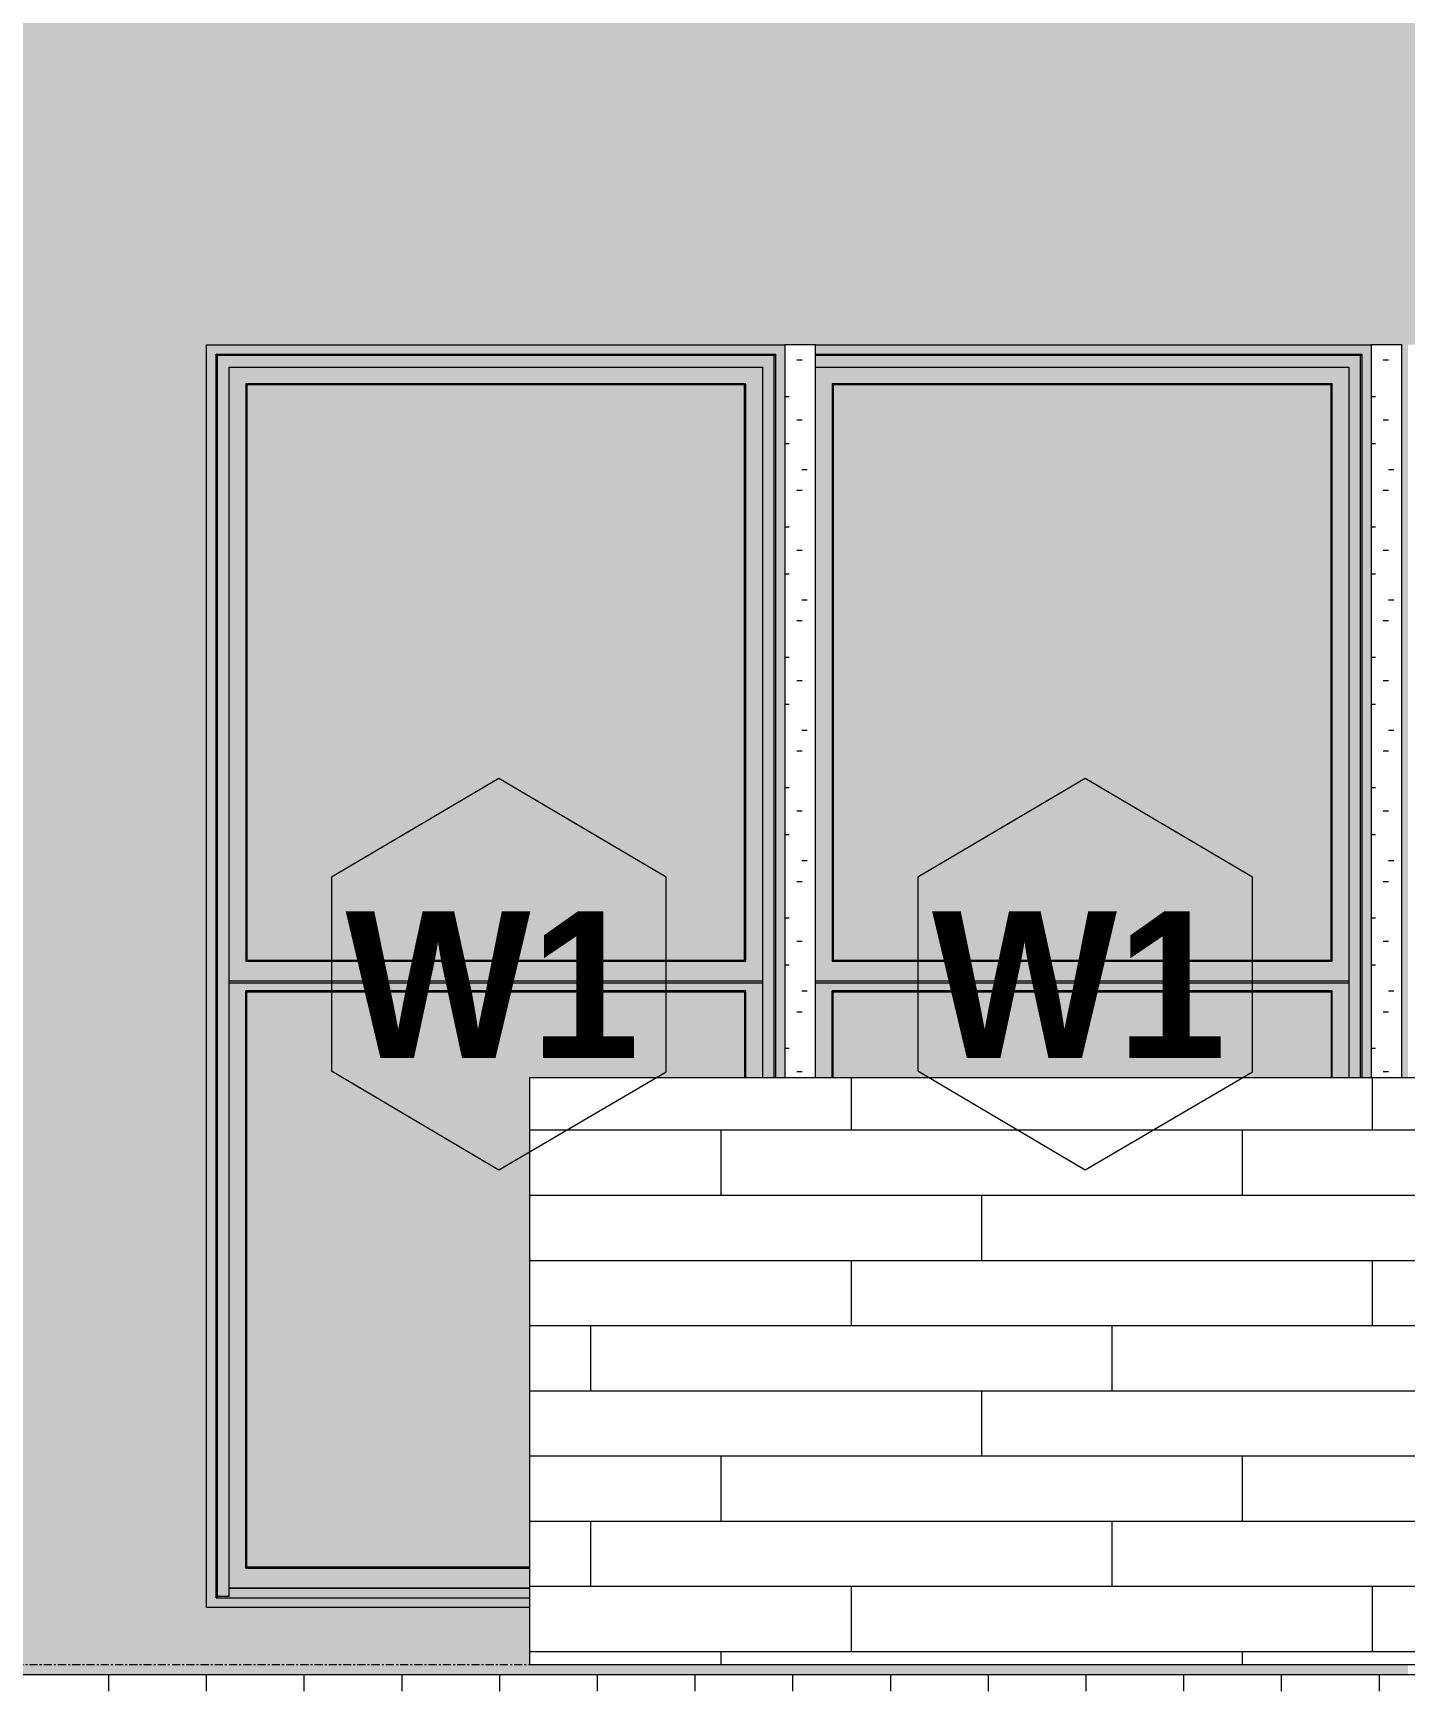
# Model space of a CAD drawing. Header units: inches. Extents: x 1718 to 6958, y -253 to 585.
# Drawn here: x 3245.2 to 3329.4, y -1.4 to 100.1 of the extents above; entities that cross this region are included whole.
import ezdxf

# ---------------------------------------------------------------- set-up
doc = ezdxf.new("R2010")
doc.units = ezdxf.units.IN
doc.header["$MEASUREMENT"] = 0
doc.linetypes.add('Grid Line 1_2_', pattern=[0.875, 0.5, -0.125, 0.125, -0.125])
for name, color, linetype, lineweight in [('A-FLOR-6', 192, 'Continuous', 9), ('A-FLOR-LEVL-5', 51, 'Grid Line 1_2_', 9), ('A-FLOR-PATT-1', 252, 'Continuous', 9), ('A-GLAZ-1', 151, 'Continuous', 9), ('A-GLAZ-2', 57, 'Continuous', 9), ('A-GLAZ-IDEN', 152, 'Continuous', 9), ('A-WALL-7', 113, 'Continuous', 9), ('A-WALL-PATT-3', 111, 'Continuous', 9)]:
    doc.layers.add(name, color=color, linetype=linetype, lineweight=lineweight)
doc.styles.add('Century Gothic_B', font='GOTHICB.TTF', dxfattribs={"height": 9})

# ---------------------------------------------------------------- blocks, each defined once
blk = doc.blocks.new('Window-Double_Hung-Marvin-Essential - ESDH3066 - 1st Floor-3357219-BUILDING ELEVATION - COURTYARD - LOOKING WEST')
at = {"layer": 'A-GLAZ-1'}
for points in [[(3326.74, 36), (3327.32, 36), (3327.32, 81), (3293.2, 81), (3293.2, 80.41), (3326.74, 80.41), (3326.74, 36.44)], [(3317.85, 80.33), (3326.7, 80.37), (3326.7, 80.41), (3293.2, 80.41), (3293.2, 80.33), (3305.02, 80.33)], [(3326.29, 36), (3326.66, 36), (3326.66, 80.33), (3293.2, 80.32), (3293.2, 79.63), (3325.95, 79.63), (3325.95, 36)], [(3326.74, 36), (3326.74, 80.41), (3326.66, 80.33), (3326.66, 36)], [(3294.29, 78.53), (3324.85, 78.53), (3324.85, 78.59), (3294.23, 78.59)], [(3294.23, 43.16), (3294.29, 43.22), (3294.29, 78.53), (3294.23, 78.53), (3294.23, 43.22)], [(3324.85, 43.22), (3324.85, 78.53), (3294.29, 78.53), (3294.29, 43.22), (3317.85, 43.22)], [(3324.92, 43.16), (3324.92, 78.59), (3324.85, 78.53), (3324.85, 43.22)], [(3324.92, 43.16), (3324.85, 43.22), (3294.29, 43.22), (3294.29, 43.16), (3324.85, 43.16)], [(3301.1, 41.81), (3325.95, 41.81), (3325.95, 41.94), (3293.2, 41.94), (3293.2, 41.81), (3294.25, 41.81)], [(3293.2, 36), (3294.23, 36), (3294.23, 41.34), (3324.92, 41.34), (3324.92, 36), (3325.95, 36), (3325.95, 41.81), (3293.2, 41.78), (3293.2, 36.44)], [(3324.85, 41.28), (3324.85, 41.34), (3294.23, 41.34), (3294.29, 41.28), (3317.85, 41.28)], [(3294.23, 36), (3294.29, 36), (3294.29, 41.28), (3294.23, 41.28), (3294.23, 36.44)], [(3301.1, 36), (3324.85, 36), (3324.85, 41.28), (3294.29, 41.28), (3294.29, 36)], [(3324.85, 36), (3324.92, 36), (3324.92, 41.34), (3324.85, 41.28), (3324.85, 36.44)]]:
    blk.add_hatch(color=256, dxfattribs=at).paths.add_polyline_path(points, flags=0)
h = blk.add_hatch(color=256, dxfattribs=at)
h.paths.add_polyline_path([(3293.2, 41.94), (3325.95, 41.94), (3325.95, 79.63), (3293.2, 79.62), (3293.2, 42.12)], flags=0)
h.paths.add_polyline_path([(3324.92, 43.16), (3294.23, 43.16), (3294.23, 78.59), (3324.92, 78.59), (3324.92, 48.41)], flags=0)
at = {"layer": 'A-GLAZ-2'}
h = blk.add_hatch(dxfattribs=at)
h.set_pattern_fill('FP_35', color=256, style=0, pattern_type=2)
h.set_pattern_definition([(180, (3291.254, -14.84), (1e-15, 8), [0.33, -7.67]), (180, (3288.694, -14.68), (1e-15, 8), [0.33, -7.67]), (180, (3290.134, -12.92), (1e-15, 8), [0.33, -7.67]), (180, (3288.374, -11.64), (1e-15, 8), [0.33, -7.67]), (180, (3290.454, -11.16), (1e-15, 8), [0.33, -7.67]), (180, (3289.814, -9.24), (1e-15, 8), [0.33, -7.67]), (180, (3290.934, -7.8), (1e-15, 8), [0.33, -7.67]), (180, (3288.374, -7.96), (1e-15, 8), [0.33, -7.67]), (180, (3286.454, -7.64), (1e-15, 8), [0.33, -7.67]), (180, (3285.494, -9.56), (1e-15, 8), [0.33, -7.67]), (180, (3283.894, -9.72), (1e-15, 8), [0.33, -7.67]), (180, (3283.894, -12.6), (1e-15, 8), [0.33, -7.67]), (180, (3285.334, -13.56), (1e-15, 8), [0.33, -7.67]), (180, (3287.574, -13.08), (1e-15, 8), [0.33, -7.67]), (180, (3286.134, -11.64), (1e-15, 8), [0.33, -7.67]), (180, (3287.574, -10.2), (1e-15, 8), [0.33, -7.67]), (180, (3284.214, -14.68), (1e-15, 8), [0.33, -7.67])])
h.paths.add_polyline_path([(3328.27, 36), (3329.2, 36), (3329.2, 81), (3327.32, 81), (3327.32, 36)], flags=0)
at = {"layer": 'A-GLAZ-1'}
for p, q in [((3293.2, 80.41), (3326.74, 80.41)), ((3326.66, 80.33), (3293.2, 80.33)), ((3326.66, 80.33), (3326.74, 80.41)), ((3326.66, 36), (3326.66, 80.33)), ((3326.74, 80.41), (3326.74, 36)), ((3327.32, 81), (3327.32, 36)), ((3329.2, 81), (3327.32, 81)), ((3329.2, 36), (3329.2, 81)), ((3293.2, 79.63), (3325.95, 79.63)), ((3325.95, 79.63), (3325.95, 36)), ((3294.23, 78.59), (3294.29, 78.53)), ((3294.23, 78.59), (3294.23, 43.16)), ((3324.92, 78.59), (3294.23, 78.59)), ((3324.85, 78.53), (3294.29, 78.53)), ((3294.29, 78.53), (3294.29, 43.22)), ((3324.92, 78.59), (3324.85, 78.53)), ((3324.85, 43.22), (3324.85, 78.53)), ((3324.92, 43.16), (3324.92, 78.59)), ((3294.29, 43.22), (3294.23, 43.16)), ((3294.23, 43.16), (3324.92, 43.16)), ((3294.29, 43.22), (3324.85, 43.22)), ((3324.92, 43.16), (3324.85, 43.22)), ((3325.95, 41.94), (3293.2, 41.94)), ((3325.95, 41.81), (3293.2, 41.81)), ((3324.92, 41.34), (3294.23, 41.34)), ((3294.23, 41.34), (3294.29, 41.28)), ((3294.23, 36), (3294.23, 41.34)), ((3294.29, 41.28), (3324.85, 41.28)), ((3294.29, 36), (3294.29, 41.28)), ((3324.85, 41.28), (3324.92, 41.34)), ((3324.85, 41.28), (3324.85, 36)), ((3324.92, 36), (3324.92, 41.34))]:
    blk.add_line(p, q, dxfattribs=at)
blk = doc.blocks.new('Window-Double_Hung-Marvin-Essential - ESDH3066 - 1st Floor-V18-BUILDING ELEVATION - COURTYARD - LOOKING WEST')
at = {"layer": 'A-GLAZ-1'}
for points in [[(3256.41, 3.5), (3275.65, 3.5), (3275.65, 4.09), (3256.41, 4.09), (3256.45, 80.41), (3290.74, 80.41), (3290.74, 36), (3291.32, 36), (3291.32, 81), (3255.82, 81), (3255.82, 3.5)], [(3256.41, 4.09), (3256.49, 4.17), (3256.49, 80.33), (3256.41, 80.41), (3256.41, 4.17)], [(3290.66, 80.33), (3290.7, 80.41), (3256.45, 80.37), (3256.49, 80.33), (3290.29, 80.33)], [(3256.49, 4.17), (3257.2, 4.17), (3257.2, 79.63), (3289.95, 79.63), (3289.95, 36), (3290.66, 36), (3290.66, 80.33), (3256.49, 80.33), (3256.49, 4.17)], [(3290.74, 36), (3290.74, 80.41), (3290.66, 80.33), (3290.66, 36)], [(3288.85, 78.53), (3288.85, 78.59), (3258.23, 78.59), (3258.29, 78.53), (3288.53, 78.53)], [(3258.23, 43.16), (3258.29, 43.22), (3258.29, 78.53), (3258.23, 78.53), (3258.23, 43.22)], [(3288.85, 43.22), (3288.85, 78.53), (3258.29, 78.53), (3258.29, 43.22), (3284.34, 43.22)], [(3288.92, 43.16), (3288.92, 78.59), (3288.85, 78.53), (3288.85, 43.22)], [(3288.85, 43.16), (3288.92, 43.16), (3288.85, 43.22), (3258.29, 43.22), (3258.29, 43.16), (3284.34, 43.16)], [(3289.35, 41.81), (3289.95, 41.81), (3289.95, 41.94), (3257.2, 41.94), (3257.2, 41.81), (3288.92, 41.81)], [(3257.79, 4.69), (3275.65, 4.69), (3275.65, 5.91), (3258.23, 5.91), (3258.23, 41.34), (3288.92, 41.34), (3288.92, 36), (3289.95, 36), (3289.95, 41.81), (3257.2, 41.78), (3257.2, 4.69)], [(3288.85, 41.28), (3288.85, 41.34), (3258.23, 41.34), (3258.29, 41.28), (3284.34, 41.28)], [(3258.23, 5.91), (3258.29, 5.97), (3258.29, 41.28), (3258.23, 41.28), (3258.23, 5.97)], [(3258.29, 5.97), (3275.65, 5.97), (3275.65, 36), (3288.85, 36), (3288.85, 41.28), (3258.29, 41.28), (3258.29, 12.52)], [(3288.92, 36), (3288.92, 41.34), (3288.85, 41.28), (3288.85, 36)], [(3258.23, 5.91), (3275.65, 5.91), (3275.65, 5.97), (3258.29, 5.97)], [(3257.2, 4.09), (3275.65, 4.12), (3275.65, 4.66), (3257.2, 4.65), (3257.2, 4.17), (3256.49, 4.17), (3256.41, 4.09), (3256.85, 4.09)], [(3256.41, 4.09), (3256.41, 4.09), (3256.41, 4.17)]]:
    blk.add_hatch(color=256, dxfattribs=at).paths.add_polyline_path(points, flags=0)
h = blk.add_hatch(color=256, dxfattribs=at)
h.paths.add_polyline_path([(3288.92, 41.94), (3289.95, 41.94), (3289.95, 79.63), (3257.2, 79.63), (3257.2, 41.94), (3284.34, 41.94)], flags=0)
h.paths.add_polyline_path([(3288.92, 43.16), (3258.23, 43.16), (3258.23, 78.59), (3288.92, 78.59), (3288.92, 48.41)], flags=0)
at = {"layer": 'A-GLAZ-2'}
h = blk.add_hatch(dxfattribs=at)
h.set_pattern_fill('FP_40', color=256, style=0, pattern_type=2)
h.set_pattern_definition([(180, (3255.254, -14.84), (1e-15, 8), [0.33, -7.67]), (180, (3252.694, -14.68), (1e-15, 8), [0.33, -7.67]), (180, (3254.134, -12.92), (1e-15, 8), [0.33, -7.67]), (180, (3252.374, -11.64), (1e-15, 8), [0.33, -7.67]), (180, (3254.454, -11.16), (1e-15, 8), [0.33, -7.67]), (180, (3253.814, -9.24), (1e-15, 8), [0.33, -7.67]), (180, (3254.934, -7.8), (1e-15, 8), [0.33, -7.67]), (180, (3252.374, -7.96), (1e-15, 8), [0.33, -7.67]), (180, (3250.454, -7.64), (1e-15, 8), [0.33, -7.67]), (180, (3249.494, -9.56), (1e-15, 8), [0.33, -7.67]), (180, (3247.894, -9.72), (1e-15, 8), [0.33, -7.67]), (180, (3247.894, -12.6), (1e-15, 8), [0.33, -7.67]), (180, (3249.334, -13.56), (1e-15, 8), [0.33, -7.67]), (180, (3251.574, -13.08), (1e-15, 8), [0.33, -7.67]), (180, (3250.134, -11.64), (1e-15, 8), [0.33, -7.67]), (180, (3251.574, -10.2), (1e-15, 8), [0.33, -7.67]), (180, (3248.214, -14.68), (1e-15, 8), [0.33, -7.67])])
h.paths.add_polyline_path([(3291.82, 36), (3293.2, 36), (3293.2, 81), (3291.32, 81), (3291.32, 36)], flags=0)
at = {"layer": 'A-GLAZ-1'}
for p, q in [((3256.41, 4.09), (3256.41, 80.41)), ((3256.49, 80.33), (3256.41, 80.41)), ((3256.41, 80.41), (3290.74, 80.41)), ((3256.49, 4.17), (3256.49, 80.33)), ((3290.66, 80.33), (3256.49, 80.33)), ((3290.66, 80.33), (3290.74, 80.41)), ((3290.66, 36), (3290.66, 80.33)), ((3290.74, 80.41), (3290.74, 36)), ((3291.32, 81), (3291.32, 36)), ((3293.2, 81), (3291.32, 81)), ((3293.2, 36), (3293.2, 81)), ((3257.2, 4.17), (3257.2, 79.63)), ((3257.2, 79.63), (3289.95, 79.63)), ((3289.95, 79.63), (3289.95, 36)), ((3258.23, 78.59), (3258.29, 78.53)), ((3258.23, 78.59), (3258.23, 43.16)), ((3288.92, 78.59), (3258.23, 78.59)), ((3288.85, 78.53), (3258.29, 78.53)), ((3258.29, 78.53), (3258.29, 43.22)), ((3288.92, 78.59), (3288.85, 78.53)), ((3288.85, 43.22), (3288.85, 78.53)), ((3288.92, 43.16), (3288.92, 78.59)), ((3258.29, 43.22), (3258.23, 43.16)), ((3258.23, 43.16), (3288.92, 43.16)), ((3258.29, 43.22), (3288.85, 43.22)), ((3288.92, 43.16), (3288.85, 43.22)), ((3289.95, 41.94), (3257.2, 41.94)), ((3289.95, 41.81), (3257.2, 41.81)), ((3288.92, 41.34), (3258.23, 41.34)), ((3258.23, 41.34), (3258.29, 41.28)), ((3258.23, 5.91), (3258.23, 41.34)), ((3258.29, 41.28), (3288.85, 41.28)), ((3258.29, 5.97), (3258.29, 41.28)), ((3288.85, 41.28), (3288.92, 41.34)), ((3288.85, 41.28), (3288.85, 36)), ((3288.92, 36), (3288.92, 41.34)), ((3258.29, 5.97), (3258.23, 5.91)), ((3258.23, 5.91), (3275.65, 5.91)), ((3275.65, 5.97), (3258.29, 5.97)), ((3256.49, 4.17), (3256.41, 4.09)), ((3256.41, 4.09), (3275.65, 4.09)), ((3257.2, 4.17), (3256.49, 4.17)), ((3275.65, 4.69), (3257.2, 4.69)), ((3275.65, 4.66), (3257.2, 4.66))]:
    blk.add_line(p, q, dxfattribs=at)
blk = doc.blocks.new('Window Tag - ONE-2920521-BUILDING ELEVATION - COURTYARD - LOOKING WEST')
at = {"layer": 'A-GLAZ-IDEN'}
for p, q in [((2350.61, 321.87), (2340.33, 315.82)), ((2360.88, 315.82), (2350.61, 321.87)), ((2340.33, 315.82), (2340.33, 303.93)), ((2360.88, 303.88), (2360.88, 315.82)), ((2340.33, 303.93), (2350.61, 297.87)), ((2350.61, 297.87), (2360.88, 303.88))]:
    blk.add_line(p, q, dxfattribs=at)

msp = doc.modelspace()

# ---------------------------------------------------------------- hatches: boundary and pattern name
at = {"layer": 'A-FLOR-PATT-1'}
h = msp.add_hatch(dxfattribs=at)
h.set_pattern_fill('FP_33', color=256, style=0, pattern_type=2)
h.set_pattern_definition([(90, (3261.815, 68.768), (-6, 4e-16), [])])
h.paths.add_polyline_path([(3214.18, -1.63), (3404.17, -1.63), (3404.17, -0.63), (3019.52, -0.67), (3019.52, -1.63), (3213.92, -1.63)], flags=0)
at = {"layer": 'A-WALL-PATT-3'}
h = msp.add_hatch(dxfattribs=at)
h.set_pattern_fill('FP_34', color=256, style=0, pattern_type=2)
h.set_pattern_definition([(0, (2101.011, 0.8), (0, 4), []), (90, (2101.011, 0.8), (-8, 8), [4, -28]), (90, (2117.011, 4.8), (-8, 8), [4, -28])])
h.paths.add_polyline_path([(2551.78, 85.7), (2551.4, 85.71), (2551.6, 85.7), (2551.78, 85.7)], flags=0)
h.paths.add_polyline_path([(2878.61, 85.7), (2878.23, 85.71), (2878.42, 85.7), (2878.61, 85.7)], flags=0)
h.paths.add_polyline_path([(2457.06, -1.13), (2484.32, -1.13), (2484.32, -0.63), (2542.37, -0.63), (2542.37, 0), (2525.12, 0), (2525.62, 18.83), (2524.49, 23), (2523.62, 23), (2522.75, 28), (2521.14, 31), (2522.14, 30.5), (2523.75, 28), (2523.9, 27.15), (2526.62, 18.83), (2528.12, 19.48), (2541.12, 20), (2542.37, 19.76), (2542.34, 24), (2539.12, 24), (2539.12, 26), (2542.37, 26.03), (2542.37, 55.93), (2523.55, 50.8), (2542.37, 64.65), (2542.37, 81), (2547.96, 81), (2548.28, 81.95), (2549.1, 82.9), (2549.86, 83.41), (2549.86, 83.66), (2550.06, 83.66), (2550.11, 83.72), (2549.93, 83.72), (2549.96, 85.22), (2550.11, 85.22), (2550.02, 85.29), (2549.86, 85.29), (2549.86, 85.54), (2549.96, 85.54), (2550.06, 85.64), (2550.71, 85.73), (2550.56, 85.71), (2550.54, 85.74), (2550.52, 85.76), (2550.42, 85.74), (2550.41, 85.81), (2550.37, 85.83), (2550.41, 85.93), (2550.72, 87.83), (2550.19, 88.05), (2549.72, 88.41), (2549.36, 88.88), (2549.14, 89.42), (2549.06, 90), (2549.14, 90.58), (2549.36, 91.13), (2549.76, 91.63), (2550.19, 91.95), (2550.73, 92.17), (2551.31, 92.25), (2551.89, 92.17), (2552.44, 91.95), (2552.98, 91.5), (2553.26, 91.13), (2553.48, 90.58), (2553.56, 90), (2553.48, 89.42), (2553.26, 88.88), (2552.9, 88.41), (2552.44, 88.05), (2551.9, 87.83), (2552.25, 85.86), (2552.25, 85.8), (2552.16, 85.8), (2552.16, 85.75), (2552.16, 85.71), (2551.81, 85.71), (2552, 85.7), (2552.6, 85.62), (2552.71, 85.54), (2552.76, 85.54), (2552.76, 85.29), (2552.57, 85.29), (2552.51, 85.22), (2552.69, 85.22), (2552.66, 83.72), (2552.51, 83.72), (2552.6, 83.66), (2552.76, 83.66), (2552.76, 83.41), (2553.61, 82.84), (2554.36, 81.93), (2554.66, 81), (2579.87, 81), (2579.87, 73.17), (2580.25, 73.14), (2580.25, 81), (2617.62, 81), (2617.62, 36), (2629.8, 36), (2629.8, 0), (2579.87, 0), (2579.87, -0.63), (2637.92, -0.63), (2637.92, -1), (2757.14, -1), (2757.14, 29), (2765.14, 29), (2765.14, -1), (2772.32, -1), (2772.32, -0.63), (2849.57, -0.63), (2849.57, 0), (2834.05, 0), (2834.05, 3.5), (2811.82, 3.5), (2811.82, 81), (2849.2, 81), (2849.2, 36), (2849.57, 36), (2849.57, 81), (2874.79, 81), (2875.1, 81.95), (2875.92, 82.9), (2876.69, 83.41), (2876.69, 83.66), (2876.88, 83.66), (2876.94, 83.72), (2876.75, 83.72), (2876.78, 85.22), (2876.94, 85.22), (2876.85, 85.29), (2876.69, 85.29), (2876.69, 85.54), (2876.78, 85.54), (2876.88, 85.64), (2877.53, 85.73), (2877.39, 85.71), (2877.37, 85.74), (2877.34, 85.76), (2877.25, 85.74), (2877.24, 85.81), (2877.19, 85.83), (2877.24, 85.93), (2877.54, 87.83), (2877.01, 88.05), (2876.55, 88.41), (2876.19, 88.88), (2875.96, 89.42), (2875.89, 90), (2875.96, 90.58), (2876.19, 91.13), (2876.55, 91.59), (2877.01, 91.95), (2877.55, 92.17), (2878.14, 92.25), (2878.72, 92.17), (2879.26, 91.95), (2879.73, 91.59), (2880.08, 91.13), (2880.31, 90.58), (2880.39, 90), (2880.31, 89.42), (2880.08, 88.88), (2879.73, 88.41), (2879.26, 88.05), (2878.73, 87.83), (2879.08, 85.86), (2879.08, 85.8), (2878.98, 85.8), (2878.98, 85.75), (2878.98, 85.71), (2878.63, 85.71), (2878.83, 85.7), (2879.43, 85.62), (2879.52, 85.54), (2879.59, 85.54), (2879.59, 85.29), (2879.39, 85.29), (2879.33, 85.22), (2879.52, 85.22), (2879.49, 83.72), (2879.33, 83.72), (2879.43, 83.66), (2879.59, 83.66), (2879.59, 83.41), (2880.52, 82.74), (2881.18, 81.93), (2881.48, 81), (2887.07, 81), (2887.07, 36), (2917.8, 36), (2917.8, 0), (2887.07, 0), (2887.07, -0.63), (2925.92, -0.63), (2925.92, -1.13), (2926.96, -1.11), (2927.86, 1.25), (2935.86, 1.25), (2936.77, -1.13), (2983.52, -1.13), (2983.52, -0.63), (3060.77, -0.63), (3060.77, 0), (3045.25, 0), (3045.25, 0.37), (3041.51, 0.37), (3041.51, 0.5), (3045.25, 0.5), (3045.25, 36), (3060.77, 36), (3060.77, 81), (3098.27, 81), (3098.27, 36), (3098.65, 36), (3098.65, 81), (3172.02, 81), (3172.02, 3.5), (3129, 3.5), (3129, 0.5), (3200.07, 0.5), (3200.07, 0.37), (3129, 0.37), (3129, 0), (3098.27, 0), (3098.27, -0.63), (3201.14, -0.63), (3201.14, 29), (3209.14, 29), (3209.14, -0.63), (3329.57, -0.63), (3329.57, 0), (3275.65, 0), (3275.65, 3.5), (3255.82, 3.5), (3255.82, 81), (3329.2, 81), (3329.2, 36), (3329.57, 36), (3329.57, 81), (3367.07, 81), (3367.07, -0.63), (3400.17, -0.63), (3400.17, 109.25), (3399.95, 109.22), (3399.92, 109.25), (2096.57, 109.25), (2096.57, -1), (2096.82, -1), (2096.82, 2.5), (2097.57, 2.5), (2097.57, 3), (2096.82, 3), (2096.82, 8.5), (2097.57, 8.5), (2097.57, 9), (2096.82, 9), (2096.82, 14.5), (2097.57, 14.5), (2097.57, 15), (2096.82, 15), (2096.82, 20.5), (2097.57, 20.5), (2097.57, 21), (2096.82, 21), (2096.82, 26.5), (2097.57, 26.5), (2097.57, 27), (2096.82, 27), (2096.82, 32.5), (2097.57, 32.5), (2097.57, 33), (2096.82, 33), (2096.82, 38.5), (2097.57, 38.5), (2097.57, 39), (2096.82, 39), (2096.82, 44.5), (2097.57, 44.5), (2097.57, 45), (2096.82, 45), (2096.82, 50.5), (2097.57, 50.5), (2097.57, 51), (2096.82, 51), (2096.82, 56.5), (2097.57, 56.5), (2097.57, 57), (2096.82, 57), (2096.82, 62.5), (2097.57, 62.5), (2097.57, 63), (2096.82, 63), (2096.82, 68.5), (2097.57, 68.5), (2097.57, 68.75), (2099.07, 68.75), (2099.07, -1), (2215.52, -1), (2215.52, -0.63), (2257.32, -0.63), (2257.32, 29), (2265.32, 29), (2265.32, -0.63), (2311.97, -0.63), (2311.97, 0), (2277.25, 0), (2277.25, 3.5), (2274.22, 3.5), (2274.22, 81), (2311.6, 81), (2311.6, 36), (2311.97, 36), (2311.97, 81), (2349.47, 81), (2349.47, 36), (2361, 36), (2361, 0), (2349.47, 0), (2349.47, -0.63), (2369.12, -0.63), (2369.12, -1.13), (2446.96, -1.13), (2447.86, 1.25), (2455.86, 1.25), (2456.77, -1.13), (2456.86, -1.13)], flags=0)
h.paths.add_polyline_path([(2451.61, -1.13), (2452.11, -1.13), (2452.11, 0.13), (2451.61, 0.13), (2451.61, -0.66)], flags=0)
h.paths.add_polyline_path([(2932.11, -1.13), (2932.11, 0.13), (2931.61, 0.13), (2931.61, -1.13)], flags=0)
h.paths.add_polyline_path([(2530.2, 1), (2542.37, 1), (2542.37, 8.75), (2540.33, 18.97), (2528.12, 18.48), (2526.6, 17.98), (2526.12, 1), (2526.62, 1)], flags=0)
h.paths.add_polyline_path([(2965.93, 3.5), (2946.57, 3.5), (2946.57, 81), (2982.07, 81), (2982.07, 3.5), (2974.3, 3.5)], flags=0)
h.paths.add_polyline_path([(2140.11, 3.5), (2140.11, 81), (2175.61, 81), (2175.61, 3.5), (2144.76, 3.5)], flags=0)
h.paths.add_polyline_path([(2443.27, 3.5), (2407.77, 3.5), (2407.77, 81), (2443.27, 81), (2443.27, 12.52)], flags=0)
h.paths.add_polyline_path([(2379.38, 3.5), (2371.77, 3.5), (2371.77, 81), (2407.27, 81), (2407.27, 3.5), (2396.14, 3.5)], flags=0)
h.paths.add_polyline_path([(2542.37, 13.57), (2542.37, 18.76), (2541.33, 18.96), (2541.42, 18.48)], flags=0)
h.paths.add_polyline_path([(2707.16, 23.31), (2678.16, 23.31), (2678.16, 68.31), (2707.16, 68.31), (2707.16, 24.25)], flags=0)
h.paths.add_polyline_path([(3215.26, 23.31), (3215.26, 68.31), (3244.26, 68.31), (3244.26, 23.31), (3215.82, 23.31)], flags=0)
h.paths.add_polyline_path([(2748.06, 23.31), (2722.29, 23.31), (2722.29, 68.31), (2751.29, 68.31), (2751.29, 23.31), (2750.72, 23.31)], flags=0)
h.paths.add_polyline_path([(3002.19, 23.31), (2992.32, 23.31), (2992.32, 68.31), (3021.32, 68.31), (3021.32, 23.31), (3020.76, 23.31)], flags=0)
h.paths.add_polyline_path([(2580.25, 36), (2580.25, 66.26), (2579.87, 66.16), (2579.87, 36)], flags=0)
h.paths.add_polyline_path([(2360.4, 85.7), (2360.02, 85.71), (2360.21, 85.7), (2360.4, 85.7)], flags=0)
h.paths.add_polyline_path([(2363.92, 77.38), (2355.93, 77.38), (2355.93, 77.98), (2356.17, 77.98), (2356.23, 79.24), (2356.25, 79.42), (2356.58, 81), (2356.89, 81.95), (2357.71, 82.9), (2358.47, 83.41), (2358.47, 83.66), (2358.67, 83.66), (2358.73, 83.72), (2358.54, 83.72), (2358.57, 85.22), (2358.73, 85.22), (2358.63, 85.29), (2358.47, 85.29), (2358.47, 85.54), (2358.6, 85.58), (2358.67, 85.64), (2359.34, 85.72), (2359.17, 85.71), (2359.16, 85.74), (2359.13, 85.76), (2359.03, 85.74), (2359.02, 85.81), (2358.97, 85.82), (2359.02, 85.93), (2359.33, 87.83), (2358.78, 88.07), (2358.33, 88.41), (2357.98, 88.88), (2357.75, 89.42), (2357.67, 90), (2357.75, 90.58), (2357.98, 91.13), (2358.43, 91.67), (2358.8, 91.95), (2359.34, 92.17), (2359.92, 92.25), (2360.51, 92.17), (2361.05, 91.95), (2361.51, 91.59), (2361.87, 91.13), (2362.1, 90.58), (2362.17, 90), (2362.1, 89.42), (2361.87, 88.88), (2361.51, 88.41), (2361.05, 88.05), (2360.52, 87.83), (2360.87, 85.86), (2360.87, 85.8), (2360.77, 85.8), (2360.77, 85.75), (2360.77, 85.71), (2360.42, 85.71), (2360.61, 85.7), (2361.21, 85.62), (2361.31, 85.54), (2361.37, 85.54), (2361.37, 85.29), (2361.18, 85.29), (2361.12, 85.22), (2361.31, 85.22), (2361.28, 83.72), (2361.12, 83.72), (2361.22, 83.66), (2361.37, 83.66), (2361.37, 83.41), (2362.25, 82.81), (2362.97, 81.93), (2363.36, 80.66), (2363.6, 79.42), (2363.67, 77.98), (2363.92, 77.98)], flags=0)
h.paths.add_polyline_path([(3377.81, 85.7), (3377.43, 85.71), (3377.62, 85.7), (3377.81, 85.7)], flags=0)
h.paths.add_polyline_path([(3378.48, 77.38), (3373.34, 77.38), (3373.34, 77.98), (3373.59, 77.98), (3373.64, 79.24), (3373.66, 79.42), (3374.04, 81.15), (3374.35, 82.01), (3375.12, 82.9), (3375.89, 83.41), (3375.89, 83.66), (3376.08, 83.66), (3376.14, 83.72), (3375.95, 83.72), (3375.98, 85.22), (3376.14, 85.22), (3376.05, 85.29), (3375.89, 85.29), (3375.89, 85.54), (3375.98, 85.54), (3376.08, 85.64), (3376.73, 85.73), (3376.59, 85.71), (3376.57, 85.74), (3376.54, 85.76), (3376.45, 85.74), (3376.44, 85.81), (3376.39, 85.83), (3376.44, 85.93), (3376.74, 87.83), (3376.21, 88.05), (3375.66, 88.52), (3375.39, 88.88), (3375.16, 89.42), (3375.09, 90), (3375.16, 90.58), (3375.39, 91.13), (3375.75, 91.59), (3376.21, 91.95), (3376.75, 92.17), (3377.34, 92.25), (3377.92, 92.17), (3378.46, 91.95), (3379.02, 91.47), (3379.28, 91.13), (3379.51, 90.58), (3379.59, 90), (3379.51, 89.42), (3379.28, 88.88), (3378.93, 88.41), (3378.46, 88.05), (3377.93, 87.83), (3378.28, 85.86), (3378.28, 85.8), (3378.18, 85.8), (3378.18, 85.75), (3378.18, 85.71), (3377.83, 85.71), (3378.03, 85.7), (3378.63, 85.62), (3378.74, 85.54), (3378.79, 85.54), (3378.79, 85.29), (3378.59, 85.29), (3378.53, 85.22), (3378.72, 85.22), (3378.69, 83.72), (3378.54, 83.72), (3378.63, 83.66), (3378.79, 83.66), (3378.79, 83.41), (3379.66, 82.81), (3380.38, 81.93), (3380.77, 80.66), (3381.01, 79.42), (3381.09, 77.98), (3381.33, 77.98), (3381.33, 77.38), (3378.72, 77.38)], flags=0)
h.paths.add_polyline_path([(3050.98, 85.7), (3050.61, 85.72), (3050.79, 85.7), (3050.98, 85.7)], flags=0)
h.paths.add_polyline_path([(3050.51, 77.38), (3046.52, 77.38), (3046.52, 77.98), (3046.76, 77.98), (3046.82, 79.24), (3046.83, 79.42), (3047.16, 81), (3047.48, 81.95), (3048.3, 82.9), (3049.06, 83.41), (3049.06, 83.66), (3049.26, 83.66), (3049.31, 83.72), (3049.13, 83.72), (3049.16, 85.22), (3049.31, 85.22), (3049.22, 85.29), (3049.06, 85.29), (3049.06, 85.54), (3049.16, 85.54), (3049.26, 85.64), (3049.93, 85.72), (3049.76, 85.71), (3049.74, 85.74), (3049.72, 85.76), (3049.62, 85.74), (3049.61, 85.81), (3049.56, 85.82), (3049.61, 85.93), (3049.92, 87.83), (3049.39, 88.05), (3048.92, 88.41), (3048.56, 88.88), (3048.34, 89.42), (3048.28, 90.11), (3048.34, 90.58), (3048.56, 91.13), (3048.92, 91.59), (3049.39, 91.95), (3049.93, 92.17), (3050.51, 92.25), (3051.09, 92.17), (3051.64, 91.95), (3052.1, 91.59), (3052.46, 91.13), (3052.68, 90.58), (3052.76, 90), (3052.68, 89.42), (3052.46, 88.88), (3052.1, 88.41), (3051.64, 88.05), (3051.1, 87.83), (3051.43, 85.89), (3051.45, 85.8), (3051.36, 85.8), (3051.36, 85.75), (3051.36, 85.71), (3051.01, 85.71), (3051.2, 85.7), (3051.8, 85.62), (3051.91, 85.54), (3051.96, 85.54), (3051.96, 85.29), (3051.77, 85.29), (3051.71, 85.22), (3051.89, 85.22), (3051.86, 83.72), (3051.71, 83.72), (3051.81, 83.66), (3051.96, 83.66), (3051.96, 83.41), (3052.84, 82.81), (3053.56, 81.93), (3053.94, 80.66), (3054.19, 79.42), (3054.26, 77.98), (3054.51, 77.98), (3054.51, 77.38), (3051.54, 77.38)], flags=0)
h = msp.add_hatch(dxfattribs=at)
h.set_pattern_fill('FP_47', color=256, style=0, pattern_type=2)
h.set_pattern_definition([(0, (3359.399, 0.8), (0, 4), []), (90, (3359.399, 0.8), (-8, 8), [4, -28]), (90, (3375.399, 4.8), (-8, 8), [4, -28])])
h.paths.add_polyline_path([(3275.65, 0), (3359.4, 0), (3359.4, 36), (3275.65, 36), (3275.65, 0.37)], flags=0)

# ---------------------------------------------------------------- linework, layer by layer
at = {"layer": 'A-FLOR-6'}
msp.add_line((3404.17, -0.63), (2983.52, -0.63), dxfattribs=at)
at = {"layer": 'A-FLOR-LEVL-5'}
msp.add_line((1830.95, 0), (4167.96, 0), dxfattribs=at)
at = {"layer": 'A-WALL-7'}
for p, q in [((3255.82, 3.5), (3255.82, 81)), ((3255.82, 81), (3291.32, 81)), ((3293.2, 81), (3327.32, 81)), ((3359.4, 36), (3275.65, 36)), ((3275.65, 36), (3275.65, 0)), ((3275.65, 3.5), (3255.82, 3.5)), ((3275.65, 0), (3359.4, 0))]:
    msp.add_line(p, q, dxfattribs=at)

# ---------------------------------------------------------------- block references
at = {"layer": 'A-GLAZ-1'}
for name in ['Window-Double_Hung-Marvin-Essential - ESDH3066 - 1st Floor-V18-BUILDING ELEVATION - COURTYARD - LOOKING WEST', 'Window-Double_Hung-Marvin-Essential - ESDH3066 - 1st Floor-3357219-BUILDING ELEVATION - COURTYARD - LOOKING WEST']:
    msp.add_blockref(name, (0, 0), dxfattribs=at)
at = {"layer": 'A-GLAZ-IDEN'}
for p in [(923.15, -267.5), (959.15, -267.5)]:
    msp.add_blockref('Window Tag - ONE-2920521-BUILDING ELEVATION - COURTYARD - LOOKING WEST', p, dxfattribs=at)

# ---------------------------------------------------------------- texts
at = {"layer": 'A-GLAZ-IDEN', "char_height": 9, "width": 22.725, "attachment_point": 1, "style": 'Century Gothic_B'}
for insert in [(3264.35, 46.22), (3300.35, 46.22)]:
    msp.add_mtext('W1', dxfattribs=dict(at, insert=insert))

doc.saveas('drawing.dxf')
